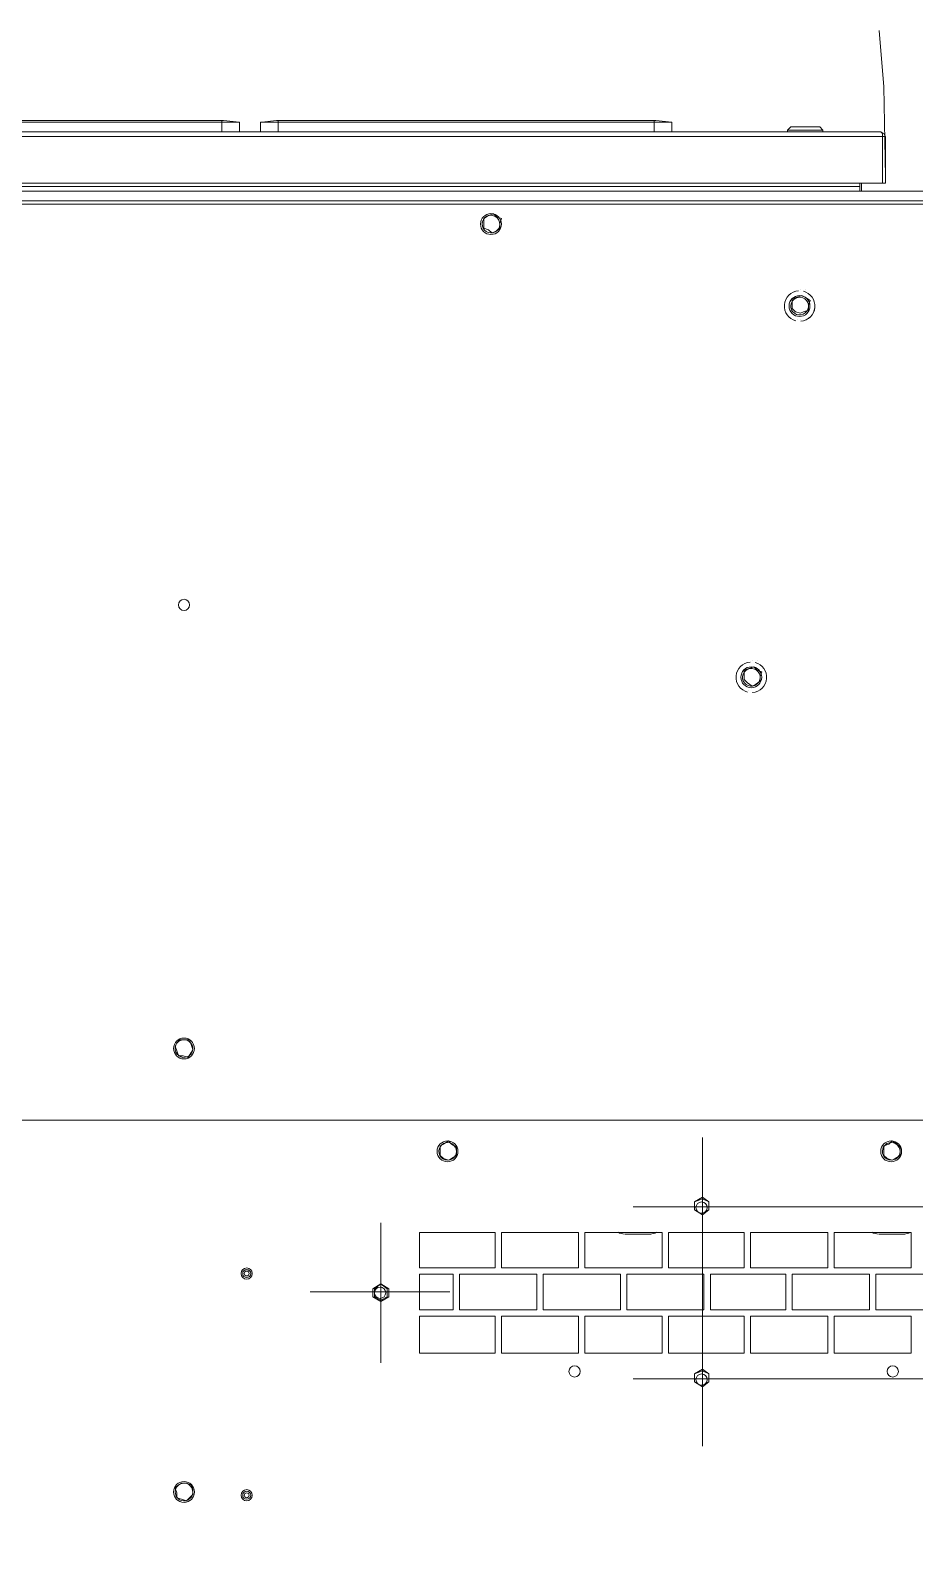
# Model space of a CAD drawing. Extents: x -3450 to 27857, y -1288 to 11880.
# Drawn here: x 25842.6 to 25912.3, y 197.5 to 317.7 of the extents above; entities that cross this region are included whole.
import ezdxf

# ---------------------------------------------------------------- set-up
doc = ezdxf.new("R2010")
doc.units = 0
doc.layers.add('188K-SM-03-F20-MECH-EQ-Y2257103$0$M-EQPM-AD', color=5, linetype='Continuous')

# ---------------------------------------------------------------- blocks, each defined once
blk = doc.blocks.new('188K-SM-03-F20-MECH-EQ-Y2257103$0$A$C9ea2c5c3')
at = {"lineweight": 13}
for points in [[(-185.6, 1703.7), (-184.3, 1703.7), (-184.3, 1706.2), (-185.6, 1706.2), (-186.8, 1703.7), (-186.8, 1692.3), (-186.8, 1647.9), (-186.8, 1646.7), (-186.8, 779), (-189.4, 779), (-1831, 779), (-1833.5, 779), (-1833.5, 533.3), (-1831, 533.3), (-1829.7, 533.3), (-1829.7, 532), (-1833.5, 532), (-1833.5, 63.3)], [(-1831, 1656.8), (-1833.5, 1656.8), (-1833.5, 779), (-1831, 779), (-189.4, 779), (-186.8, 779), (-186.8, 537.1), (-189.4, 537.1), (-190.6, 537.1), (-190.6, 535.8), (-186.8, 535.8), (-186.8, 63.3), (-186.8, 50.7), (-185.6, 50.7), (-185.6, 48.1), (-184.3, 48.1)], [(-1024.1, 1036.1), (-1024.1, 858.8)], [(-1064.6, 982.9), (-1377.5, 982.9)], [(-969.6, 982.9), (-1077.3, 982.9)], [(-1024.1, 982.9), (-1024.1, 982.9)], [(-770.8, 970.3), (-770.8, 860.1)], [(-715, 914.5), (-825.2, 914.5)], [(-770.8, 914.5), (-770.8, 914.5)], [(-1024.1, 900.6), (-1024.1, 792.9)], [(-1183.7, 868.9), (-1163.4, 868.9)], [(-983.6, 868.9), (-963.3, 868.9)], [(-1063.4, 847.4), (-1377.5, 847.4)], [(-969.6, 847.4), (-1077.3, 847.4)], [(-1024.1, 847.4), (-1024.1, 847.4)], [(-1063.4, 442.1), (-1063.4, 442.1)], [(-1060.8, 440.8), (-1060.8, 440.8)], [(-1067.2, 416.7), (-1067.2, 416.7)], [(-1063.4, 416.7), (-1063.4, 416.7)], [(-1101.4, 148.2), (-1101.4, 148.2)], [(-1098.8, 148.2), (-1098.8, 148.2)], [(-1105.2, 124.1), (-1105.2, 124.1)], [(-1101.4, 124.1), (-1101.4, 124.1)], [(-241.3, 43.1), (-243.8, 45.6), (-246.4, 46.9), (-1824.6, 46.9), (-1824.6, 43.1), (-1831, 43.1), (-1831, 44.3), (-1831, 49.4), (-1829.7, 49.4)], [(-1827.2, 57), (-193.2, 57), (-193.2, 53.2), (-191.9, 53.2), (-188.1, 53.2), (-186.8, 53.2)], [(-1824.6, 54.5), (-246.4, 54.5)], [(-1164.7, 0), (-1167.2, 1.3), (-1168.5, 3.8), (-1168.5, 40.5), (-1166, 40.5), (-1166, 3.8), (-1166, 1.3), (-1164.7, 0), (-171.6, 0)], [(-170.4, 3.8), (-170.4, 40.5), (-1166, 40.5), (-1166, 3.8)], [(-1149.5, 40.5), (-1149.5, 46.9)], [(-1148.2, 40.5), (-1148.2, 43.1), (-1148.2, 46.9)], [(-241.3, 43.1), (-1148.2, 43.1)], [(-1168.5, 35.5), (-1167.2, -35.5), (-1163.4, -79.8)], [(-1168.5, 3.8), (-1166, 3.8), (-1166, 2.5)], [(-1166, 3.8), (-170.4, 3.8)], [(-1115.3, 0), (-1115.3, 0)], [(-1110.2, 0), (-1110.2, 0)], [(-1100.1, 0), (-1100.1, 0)], [(-1095, 0), (-1095, 0)], [(-675.8, 0), (-689.7, 0), (-986.1, 0), (-1000, 0), (-1000, -7.6), (-987.4, -8.9), (-986.1, -8.9), (-689.7, -8.9), (-688.4, -8.9), (-677, -7.6)], [(-986.1, -8.9), (-986.1, -7.6), (-1000, -7.6), (-986.1, -7.6), (-986.1, 0)], [(-735.3, 0), (-734, 0), (-732.8, 0), (-731.5, 0), (-730.2, 0), (-729, 0), (-727.7, 0), (-726.4, 0), (-725.2, 0), (-723.9, 0), (-722.6, 0), (-721.4, 0), (-720.1, 0), (-718.8, 0), (-716.3, 0), (-715, 0), (-713.8, 0), (-748, 0), (-713.8, 0), (-712.5, 0), (-711.2, 0), (-710, 0), (-707.4, 0), (-706.2, 0), (-704.9, 0), (-703.6, 0), (-702.4, 0), (-701.1, 0)], [(-748, 0), (-748, 0)], [(-735.3, 0), (-735.3, 0)], [(-734, 0), (-734, 0)], [(-734, 0), (-734, 0)], [(-734, 0), (-734, 0)], [(-732.8, 0), (-732.8, 0)], [(-732.8, 0), (-732.8, 0)], [(-732.8, 0), (-732.8, 0)], [(-731.5, 0), (-731.5, 0)], [(-731.5, 0), (-731.5, 0)], [(-731.5, 0), (-731.5, 0)], [(-730.2, 0), (-730.2, 0)], [(-730.2, 0), (-730.2, 0)], [(-729, 0), (-729, 0)], [(-729, 0), (-729, 0)], [(-729, 0), (-729, 0)], [(-727.7, 0), (-727.7, 0)], [(-726.4, 0), (-726.4, 0)], [(-726.4, 0), (-726.4, 0)], [(-726.4, 0), (-726.4, 0)], [(-726.4, 0), (-726.4, 0)], [(-725.2, 0), (-725.2, 0)], [(-723.9, 0), (-723.9, 0)], [(-722.6, 0), (-722.6, 0)], [(-722.6, 0), (-722.6, 0)], [(-722.6, 0), (-722.6, 0)], [(-722.6, 0), (-722.6, 0)], [(-722.6, 0), (-722.6, 0)], [(-721.4, 0), (-721.4, 0)], [(-720.1, 0), (-720.1, 0)], [(-720.1, 0), (-720.1, 0)], [(-718.8, 0), (-718.8, 0)], [(-718.8, 0), (-718.8, 0)], [(-718.8, 0), (-718.8, 0)], [(-716.3, 0), (-716.3, 0)], [(-716.3, 0), (-716.3, 0)], [(-715, 0), (-715, 0)], [(-713.8, 0), (-713.8, 0)], [(-713.8, 0), (-713.8, 0)], [(-713.8, 0), (-713.8, 0)], [(-713.8, 0), (-713.8, 0)], [(-675.8, -7.6), (-675.8, 0), (-669.4, 0), (-664.4, 0), (-663.1, 0), (-622.6, 0), (-663.1, 0), (-672, 0), (-713.8, 0), (-672, 0), (-663.1, 0)], [(-713.8, 0), (-713.8, 0)], [(-712.5, 0), (-712.5, 0)], [(-711.2, 0), (-711.2, 0)], [(-710, 0), (-710, 0)], [(-710, 0), (-710, 0)], [(-707.4, 0), (-707.4, 0)], [(-707.4, 0), (-707.4, 0)], [(-707.4, 0), (-707.4, 0)], [(-707.4, 0), (-707.4, 0)], [(-707.4, 0), (-707.4, 0)], [(-706.2, 0), (-706.2, 0)], [(-704.9, 0), (-704.9, 0)], [(-704.9, 0), (-704.9, 0)], [(-704.9, 0), (-704.9, 0)], [(-704.9, 0), (-704.9, 0)], [(-703.6, 0), (-703.6, 0)], [(-703.6, 0), (-703.6, 0)], [(-703.6, 0), (-703.6, 0)], [(-702.4, 0), (-702.4, 0)], [(-701.1, 0), (-701.1, 0)], [(-701.1, 0), (-701.1, 0)], [(-689.7, 0), (-689.7, -7.6), (-675.8, -7.6)], [(-689.7, 0), (-689.7, 0)], [(-675.8, 0), (-675.8, 0)], [(-675.8, 0), (-675.8, 0)], [(-672, 0), (-672, 0)], [(-669.4, 0), (-669.4, 0)], [(-664.4, 0), (-664.4, 0)], [(-663.1, 0), (-663.1, 0)], [(-663.1, 0), (-663.1, 0)], [(-645.4, -8.9), (-645.4, -7.6), (-659.3, -7.6), (-645.4, -7.6), (-645.4, 0)], [(-659.3, 0), (-659.3, 0)], [(-349, -8.9), (-349, -7.6), (-645.4, -7.6), (-349, -7.6), (-335, -7.6), (-349, -7.6), (-349, 0)], [(-645.4, 0), (-645.4, 0)], [(-641.6, 0), (-641.6, 0)], [(-641.6, 0), (-640.3, 0), (-639, 0)], [(-640.3, 0), (-640.3, 0)], [(-639, 0), (-639, 0)], [(-639, 0), (-639, 0)], [(-637.8, 0), (-636.5, 0), (-635.2, 0), (-634, 0), (-632.7, 0), (-631.4, 0), (-628.9, 0), (-626.4, 0), (-623.8, 0)], [(-637.8, 0), (-637.8, 0)], [(-637.8, 0), (-637.8, 0)], [(-636.5, 0), (-636.5, 0)], [(-635.2, 0), (-635.2, 0)], [(-635.2, 0), (-635.2, 0)], [(-635.2, 0), (-635.2, 0)], [(-635.2, 0), (-635.2, 0)], [(-634, 0), (-634, 0)], [(-634, 0), (-634, 0)], [(-632.7, 0), (-632.7, 0)], [(-632.7, 0), (-632.7, 0)], [(-632.7, 0), (-632.7, 0)], [(-631.4, 0), (-631.4, 0)], [(-628.9, 0), (-628.9, 0)], [(-628.9, 0), (-628.9, 0)], [(-628.9, 0), (-628.9, 0)], [(-626.4, 0), (-626.4, 0)], [(-626.4, 0), (-626.4, 0)], [(-626.4, 0), (-626.4, 0)], [(-623.8, 0), (-623.8, 0)], [(-623.8, 0), (-623.8, 0)], [(-623.8, 0), (-623.8, 0)], [(-622.6, 0), (-622.6, 0)], [(-622.6, 0), (-620, 0), (-617.5, 0), (-616.2, 0), (-613.7, 0), (-612.4, 0), (-609.9, 0), (-608.6, 0), (-607.4, 0), (-606.1, 0), (-604.8, 0), (-603.6, 0), (-602.3, 0)], [(-622.6, 0), (-622.6, 0)], [(-621.3, 0), (-621.3, 0)], [(-620, 0), (-620, 0)], [(-620, 0), (-620, 0)], [(-620, 0), (-620, 0)], [(-620, 0), (-620, 0)], [(-617.5, 0), (-617.5, 0)], [(-616.2, 0), (-616.2, 0)], [(-616.2, 0), (-616.2, 0)], [(-613.7, 0), (-613.7, 0)], [(-613.7, 0), (-613.7, 0)], [(-613.7, 0), (-613.7, 0)], [(-613.7, 0), (-613.7, 0)], [(-613.7, 0), (-613.7, 0)], [(-612.4, 0), (-612.4, 0)], [(-612.4, 0), (-612.4, 0)], [(-612.4, 0), (-612.4, 0)], [(-609.9, 0), (-609.9, 0)], [(-608.6, 0), (-608.6, 0)], [(-608.6, 0), (-608.6, 0)], [(-608.6, 0), (-608.6, 0)], [(-608.6, 0), (-608.6, 0)], [(-608.6, 0), (-608.6, 0)], [(-608.6, 0), (-608.6, 0)], [(-607.4, 0), (-607.4, 0)], [(-606.1, 0), (-606.1, 0)], [(-604.8, 0), (-604.8, 0)], [(-604.8, 0), (-604.8, 0)], [(-604.8, 0), (-604.8, 0)], [(-604.8, 0), (-604.8, 0)], [(-603.6, 0), (-603.6, 0)], [(-603.6, 0), (-603.6, 0)], [(-603.6, 0), (-603.6, 0)], [(-602.3, 0), (-602.3, 0)], [(-602.3, 0), (-602.3, 0)], [(-602.3, 0), (-602.3, 0)], [(-601, 0), (-599.8, 0), (-598.5, 0), (-597.2, 0), (-596, 0)], [(-601, 0), (-601, 0)], [(-601, 0), (-601, 0)], [(-599.8, 0), (-599.8, 0)], [(-598.5, 0), (-598.5, 0)], [(-598.5, 0), (-598.5, 0)], [(-597.2, 0), (-597.2, 0)], [(-596, 0), (-596, 0)], [(-596, 0), (-596, 0)], [(-587.1, 0), (-587.1, 0)], [(-1091.2, -1.3), (-1093.8, -3.8), (-1116.6, -3.8), (-1119.1, -1.3)], [(-1000, -7.6), (-1000, -7.6)], [(-689.7, -8.9), (-689.7, -7.6), (-986.1, -7.6), (-689.7, -7.6), (-677, -7.6)], [(-986.1, -7.6), (-986.1, -7.6)], [(-689.7, -7.6), (-689.7, -7.6)], [(-677, -7.6), (-677, -7.6)], [(-659.3, -7.6), (-659.3, -7.6)], [(-645.4, -7.6), (-645.4, -7.6)]]:
    blk.add_lwpolyline(points, dxfattribs=at)
for points in [[(-608.6, 1069.1), (-611.2, 1066.5), (-613.7, 1065.3), (-617.5, 1065.3), (-621.3, 1066.5), (-622.6, 1070.3), (-622.6, 1074.1), (-620, 1076.7), (-617.5, 1079.2), (-613.7, 1077.9), (-609.9, 1076.7), (-609.9, 1072.9)], [(-1029.2, 985.5), (-1024.1, 989.3), (-1017.8, 985.5), (-1017.8, 979.1), (-1024.1, 975.3), (-1029.2, 979.1)], [(-1024.1, 976.6), (-1029.2, 979.1), (-1029.2, 985.5), (-1024.1, 989.3), (-1017.8, 985.5), (-1017.8, 979.1)], [(-1188.8, 962.7), (-1128, 962.7), (-1128, 933.5), (-1188.8, 933.5)], [(-1122.9, 962.7), (-1062.1, 962.7), (-1062.1, 933.5), (-1122.9, 933.5)], [(-1057, 962.7), (-997.5, 962.7), (-997.5, 933.5), (-1057, 933.5)], [(-992.4, 962.7), (-931.6, 962.7), (-931.6, 933.5), (-992.4, 933.5)], [(-926.6, 962.7), (-865.8, 962.7), (-865.8, 933.5), (-926.6, 933.5)], [(-860.7, 962.7), (-801.2, 962.7), (-801.2, 933.5), (-860.7, 933.5)], [(-1221.7, 928.5), (-1160.9, 928.5), (-1160.9, 900.6), (-1221.7, 900.6)], [(-1155.8, 928.5), (-1095, 928.5), (-1095, 900.6), (-1155.8, 900.6)], [(-1090, 928.5), (-1030.4, 928.5), (-1030.4, 900.6), (-1090, 900.6)], [(-1025.4, 928.5), (-964.6, 928.5), (-964.6, 900.6), (-1025.4, 900.6)], [(-959.5, 928.5), (-898.7, 928.5), (-898.7, 900.6), (-959.5, 900.6)], [(-893.6, 928.5), (-832.8, 928.5), (-832.8, 900.6), (-893.6, 900.6)], [(-801.2, 900.6), (-827.8, 900.6), (-827.8, 928.5), (-801.2, 928.5)], [(-777.1, 918.3), (-770.8, 922.1), (-764.4, 918.3), (-764.4, 912), (-770.8, 908.2), (-777.1, 912)], [(-770.8, 908.2), (-775.8, 912), (-775.8, 918.3), (-770.8, 920.9), (-765.7, 918.3), (-765.7, 912)], [(-1188.8, 895.5), (-1128, 895.5), (-1128, 867.7), (-1188.8, 867.7)], [(-1122.9, 895.5), (-1062.1, 895.5), (-1062.1, 867.7), (-1122.9, 867.7)], [(-1057, 895.5), (-997.5, 895.5), (-997.5, 867.7), (-1057, 867.7)], [(-992.4, 895.5), (-931.6, 895.5), (-931.6, 867.7), (-992.4, 867.7)], [(-926.6, 895.5), (-865.8, 895.5), (-865.8, 867.7), (-926.6, 867.7)], [(-860.7, 895.5), (-801.2, 895.5), (-801.2, 867.7), (-860.7, 867.7)], [(-1029.2, 849.9), (-1024.1, 853.7), (-1017.8, 849.9), (-1017.8, 843.6), (-1024.1, 839.8), (-1029.2, 843.6)], [(-1024.1, 841.1), (-1029.2, 843.6), (-1029.2, 849.9), (-1024.1, 853.7), (-1017.8, 849.9), (-1017.8, 843.6)], [(-1173.6, 795.5), (-1177.4, 798), (-1179.9, 800.5), (-1179.9, 803.1), (-1179.9, 806.9), (-1176.1, 809.4), (-1173.6, 810.7), (-1169.8, 809.4), (-1167.2, 806.9), (-1167.2, 803.1), (-1167.2, 799.3), (-1171, 798)], [(-824, 795.5), (-826.5, 798), (-830.3, 800.5), (-830.3, 803.1), (-830.3, 806.9), (-826.5, 809.4), (-824, 810.7), (-820.2, 809.4), (-817.6, 806.9), (-817.6, 803.1), (-817.6, 799.3), (-820.2, 798)], [(-612.4, 715.7), (-616.2, 715.7), (-620, 715.7), (-621.3, 719.5), (-622.6, 723.3), (-621.3, 725.8), (-618.8, 729.6), (-615, 728.3), (-611.2, 728.3), (-609.9, 724.5), (-608.6, 720.7), (-609.9, 718.2)], [(-1057, 431.9), (-1057, 428.1), (-1057, 424.3), (-1060.8, 423.1), (-1064.6, 421.8), (-1067.2, 424.3), (-1071, 425.6), (-1069.7, 429.4), (-1069.7, 433.2), (-1065.9, 435.7), (-1063.4, 437), (-1059.6, 434.5)], [(-1095, 139.3), (-1095, 135.5), (-1095, 131.7), (-1098.8, 130.5), (-1102.6, 129.2), (-1105.2, 130.5), (-1109, 133), (-1107.7, 136.8), (-1107.7, 140.6), (-1103.9, 141.9), (-1101.4, 143.1), (-1097.6, 141.9)], [(-851.8, 68.4), (-855.6, 65.9), (-859.4, 64.6), (-862, 67.1), (-865.8, 68.4), (-864.5, 72.2), (-864.5, 76), (-862, 78.5), (-858.2, 79.8), (-855.6, 77.3), (-851.8, 76), (-851.8, 72.2)], [(-1091.2, 0), (-1091.2, -1.3), (-1119.1, -1.3), (-1119.1, 0)], [(-335, 0), (-349, 0), (-645.4, 0), (-659.3, 0), (-659.3, -7.6), (-646.6, -8.9), (-645.4, -8.9), (-349, -8.9), (-347.7, -8.9), (-335, -7.6)], [(-622.6, 0), (-621.3, 0)], [(-587.1, 0), (-621.3, 0)]]:
    blk.add_lwpolyline(points, close=True, dxfattribs=at)
for points in [[(-613.4, 1078.9, 0.267995), (-620.3, 1077.4, 0.267995), (-622.4, 1070.8, 0.267924), (-617.7, 1065.6, 0.267995), (-610.9, 1067.1, 0.267995), (-608.8, 1073.7, 0.267924)], [(-1166, 803.6, 0.267872), (-1169.3, 809.7, 0.267947), (-1176.3, 809.8, 0.267913), (-1179.9, 803.8, 0.267872), (-1176.5, 797.7, 0.267947), (-1169.6, 797.6, 0.267913)], [(-816.4, 803.6, 0.267872), (-819.7, 809.7, 0.267947), (-826.7, 809.8, 0.267913), (-830.3, 803.8, 0.267872), (-826.9, 797.7, 0.267947), (-820, 797.6, 0.267913)], [(-609.2, 725.4, 0.26792), (-614.8, 729.6, 0.267937), (-621.2, 726.8, 0.267962), (-622, 719.9, 0.26792), (-616.4, 715.7, 0.267937), (-610, 718.5, 0.267962)], [(-1063.7, 442, 0.848532), (-1065.7, 418.4, -0.850568)], [(-1065.5, 436.4, 0.26786), (-1069.7, 430.8, 0.26793), (-1066.8, 424.4, 0.267927), (-1059.9, 423.7, 0.26786), (-1055.8, 429.3, 0.26793), (-1058.6, 435.7, 0.267927)], [(-1061.8, 418, 0.848532), (-1059.8, 441.7, -0.850568)], [(-1101.7, 149.4, 0.848532), (-1103.7, 125.8, -0.850568)], [(-1103.5, 143.8, 0.26786), (-1107.7, 138.2, 0.26793), (-1104.8, 131.8, 0.267927), (-1097.9, 131.1, 0.26786), (-1093.8, 136.7, 0.26793), (-1096.6, 143.1, 0.267927)], [(-1099.8, 125.4, 0.848532), (-1097.8, 149.1, -0.850568)], [(-853.7, 78.7, 0.267969), (-860.7, 79, 0.267976), (-864.5, 73.2, 0.267957), (-861.3, 67, 0.267969), (-854.3, 66.6, 0.267976), (-850.6, 72.5, 0.267957)]]:
    blk.add_lwpolyline(points, format="xyb", close=True, dxfattribs=at)
for centre, radius in [((-665, 1074.8), 4.43), ((-665, 1074.8), 3.17), ((-665, 1074.8), 1.9), ((-615.6, 1072.2), 8.23), ((-1023.5, 983.6), 4.43), ((-1023.5, 983.6), 4.43), ((-1174.2, 977.2), 4.43), ((-923.4, 977.2), 4.43), ((-770.1, 915.2), 4.43), ((-770.1, 915.2), 4.43), ((-665, 900), 4.43), ((-665, 900), 3.17), ((-665, 900), 1.9), ((-1023.5, 848), 4.43), ((-1023.5, 848), 4.43), ((-1172.9, 803.7), 8.23), ((-823.3, 803.7), 8.23), ((-615.6, 722.6), 8.23), ((-1062.7, 430), 8.23), ((-615.6, 373), 4.43), ((-1100.7, 137.4), 8.23), ((-857.5, 72.8), 8.23)]:
    blk.add_circle(centre, radius, dxfattribs=at)
for centre, start, end in [((-1183.1, 859.4), 89.9993, 119.9959), ((-1162.8, 859.4), 58.2169, 89.9971), ((-982.9, 859.4), 90.0029, 121.7831), ((-962.7, 859.4), 58.2169, 89.9971)]:
    blk.add_arc(centre, 9.5, start, end, dxfattribs=at)
blk = doc.blocks.new('188K-SM-03-F20-MECH-EQ-Y2257103')
at = {"layer": '188K-SM-03-F20-MECH-EQ-Y2257103$0$M-EQPM-AD', "lineweight": 0, "ltscale": 0.1, "xscale": 0.1, "yscale": 0.1, "zscale": 0.1, "rotation": 180}
blk.add_blockref('188K-SM-03-F20-MECH-EQ-Y2257103$0$A$C9ea2c5c3', (25793.184, 309.687), dxfattribs=at)

msp = doc.modelspace()

# ---------------------------------------------------------------- block references
msp.add_blockref('188K-SM-03-F20-MECH-EQ-Y2257103', (0, 0))

doc.saveas('drawing.dxf')
